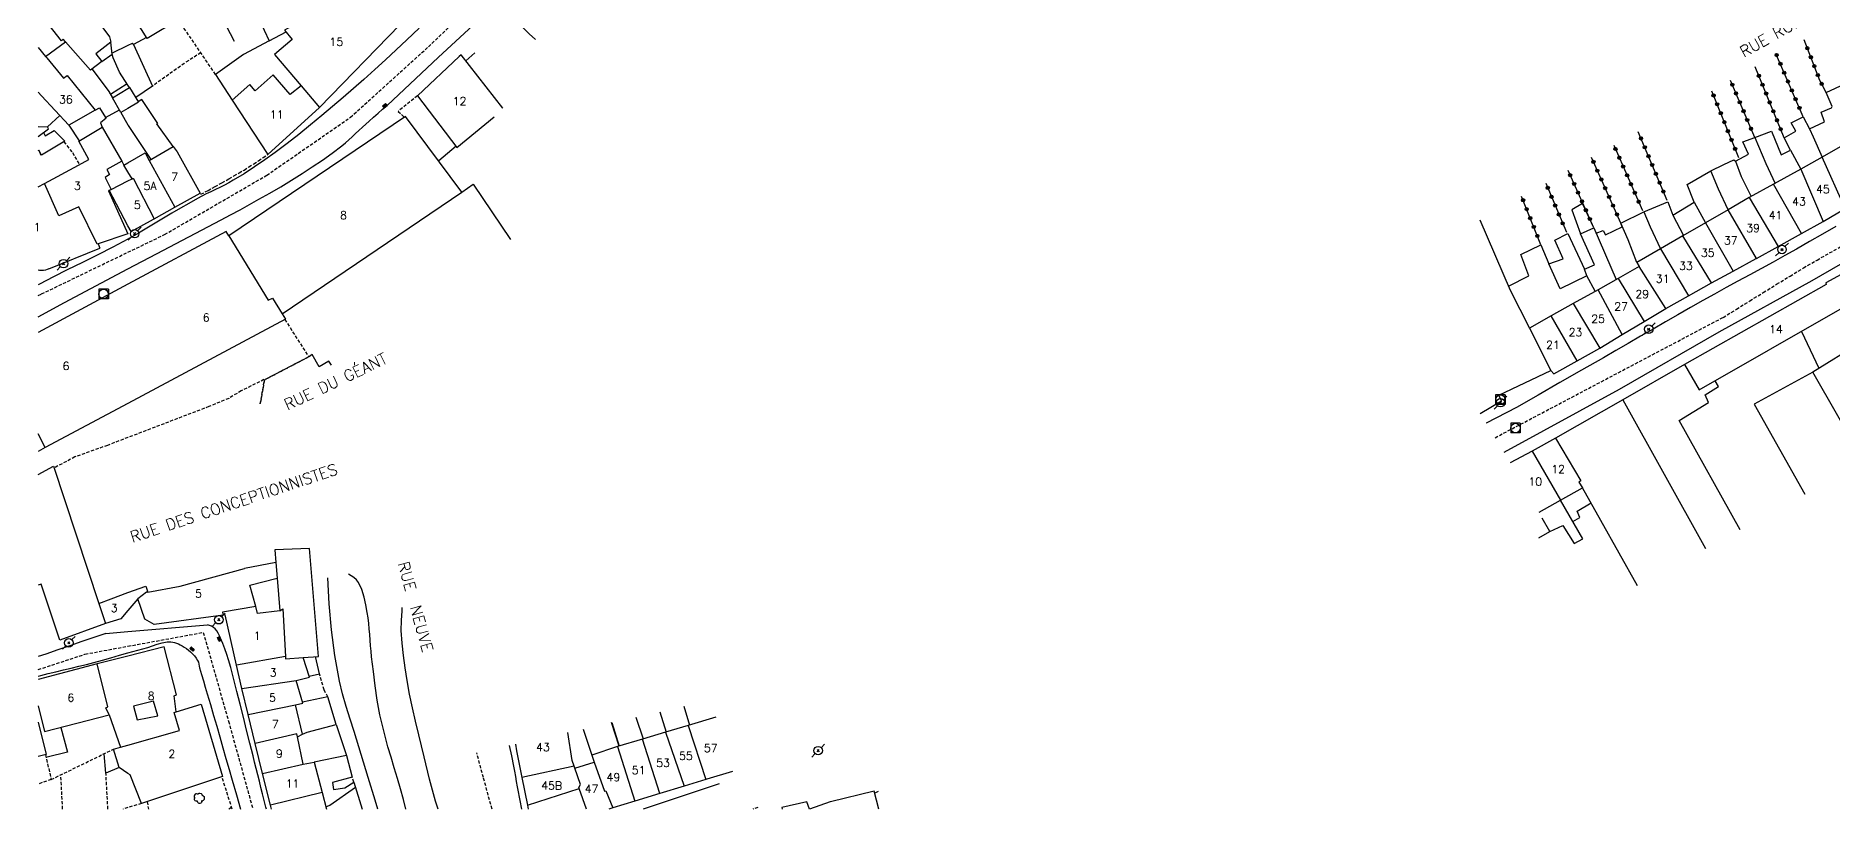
# Model space of a CAD drawing. Header units: millimetres. Extents: x 146998 to 148001, y 143000 to 144001.
# Drawn here: x 146999.6 to 147280.2, y 143000 to 143120.8 of the extents above; entities that cross this region are included whole.
import ezdxf
from ezdxf.enums import TextEntityAlignment as Align

# ---------------------------------------------------------------- set-up
doc = ezdxf.new("R2010")
doc.units = ezdxf.units.MM
doc.linetypes.add('DASHED', pattern=[0.75, 0.5, -0.25])
doc.layers.get('0').update_dxf_attribs({"linetype": 'CONTINUOUS'})
for name, color, linetype in [('W0001', 6, 'DASHED'), ('W0008', 7, 'CONTINUOUS'), ('W0014', 7, 'CONTINUOUS'), ('W0017', 7, 'CONTINUOUS'), ('W0101', 7, 'CONTINUOUS'), ('W0104', 1, 'CONTINUOUS'), ('W0112', 1, 'DASHED'), ('W0300', 7, 'CONTINUOUS'), ('W0323', 7, 'CONTINUOUS'), ('W0401', 7, 'CONTINUOUS'), ('W0420', 7, 'CONTINUOUS'), ('W0473', 7, 'CONTINUOUS'), ('W0989', 7, 'CONTINUOUS'), ('W0991', 7, 'CONTINUOUS'), ('W1102', 7, 'CONTINUOUS')]:
    doc.layers.add(name, color=color, linetype=linetype)
doc.styles.get("Standard").update_dxf_attribs({"font": 'romans.shx', "width": 0.85})

# ---------------------------------------------------------------- blocks, each defined once
blk = doc.blocks.new('T401')
for p, q in [((-0.3, 0.3), (0, 0.3)), ((-0.3, -0.25), (-0.3, 0.3)), ((-0.3, 0.15), (0, 0.15)), ((-0.3, 0), (0, 0)), ((0, 0.3), (0, -0.25)), ((-0.3, -0.15), (0, -0.15)), ((-0.3, -0.25), (-0.3, -0.3)), ((-0.3, -0.3), (0, -0.3)), ((0, -0.3), (0, -0.25))]:
    blk.add_line(p, q)
blk = doc.blocks.new('T473')
for p, q in [((-0.166667, 0.166667), (0.166667, -0.166667)), ((-0.166667, -0.166667), (0.166667, 0.166667)), ((0.500001, 0.500001), (1.000002, 1.000002)), ((-1.000002, -1.000002), (-0.500001, -0.500001))]:
    blk.add_line(p, q)
blk.add_ellipse((0, 0), major_axis=(0.471405, 0.471405), ratio=1, start_param=5.4977871438, end_param=11.780972451)
blk = doc.blocks.new('T420')
for p, q in [((0.75, 0.75), (-0.75, 0.75)), ((-0.75, 0.75), (-0.75, -0.75)), ((0.75, 0.75), (0.75, -0.75)), ((0.75, -0.75), (-0.75, -0.75))]:
    blk.add_line(p, q)
blk.add_ellipse((0, 0), major_axis=(-0.53, 0.53), ratio=1, start_param=3.926991, end_param=10.210176)
blk = doc.blocks.new('T300')
for p, q in [((-0.8, 0.51), (-0.86, 0.34)), ((-0.86, 0.34), (-0.86, 0.17)), ((-0.86, 0.17), (-0.74, 0.06)), ((-0.69, 0.63), (-0.8, 0.51)), ((-0.8, -0.06), (-0.74, 0.06)), ((-0.74, 0.06), (-0.69, 0.11)), ((-0.57, 0.69), (-0.69, 0.63)), ((-0.46, 0.69), (-0.57, 0.69)), ((-0.29, 0.63), (-0.46, 0.69)), ((-0.29, 0.63), (-0.17, 0.74)), ((-0.23, 0.57), (-0.29, 0.63)), ((-0.17, 0.74), (-0.06, 0.8)), ((-0.06, 0.8), (0.06, 0.8)), ((0.06, 0.8), (0.23, 0.74)), ((0.23, 0.74), (0.34, 0.63)), ((0.34, 0.63), (0.4, 0.51)), ((0.46, 0.46), (0.34, 0.46)), ((0.4, 0.51), (0.4, 0.46)), ((0.57, 0.4), (0.46, 0.46)), ((0.57, 0.4), (0.69, 0.29)), ((0.69, 0.29), (0.74, 0.17)), ((0.74, 0.06), (0.69, -0.17)), ((0.74, 0.17), (0.74, 0.06)), ((-0.8, -0.17), (-0.8, -0.06)), ((-0.8, -0.23), (-0.8, -0.17)), ((-0.74, -0.34), (-0.8, -0.23)), ((-0.69, -0.4), (-0.74, -0.34)), ((-0.51, -0.46), (-0.69, -0.4)), ((-0.4, -0.46), (-0.51, -0.46)), ((-0.4, -0.46), (-0.34, -0.46)), ((-0.34, -0.46), (-0.34, -0.4)), ((-0.34, -0.51), (-0.34, -0.46)), ((-0.29, -0.63), (-0.34, -0.51)), ((-0.17, -0.74), (-0.29, -0.63)), ((-0.06, -0.8), (-0.17, -0.74)), ((0.06, -0.8), (-0.06, -0.8)), ((0.17, -0.74), (0.06, -0.8)), ((0.23, -0.69), (0.17, -0.74)), ((0.29, -0.46), (0.23, -0.46)), ((0.29, -0.63), (0.23, -0.69)), ((0.46, -0.4), (0.29, -0.46)), ((0.34, -0.51), (0.29, -0.63)), ((0.34, -0.51), (0.34, -0.46)), ((0.57, -0.34), (0.46, -0.4)), ((0.63, -0.29), (0.57, -0.34)), ((0.69, -0.17), (0.63, -0.29))]:
    blk.add_line(p, q)
blk = doc.blocks.new('t323o')
at = {"color": 0, "linetype": 'Continuous'}
for radius in [0.25, 0.15]:
    blk.add_circle((0, 0), radius, dxfattribs=at)

msp = doc.modelspace()

# ---------------------------------------------------------------- linework, layer by layer
at = {"layer": 'W0001'}
for points in [[(147014, 143086.98), (147019.74, 143089.75), (147035.69, 143099.01), (147048.76, 143108.06), (147060.96, 143119.09), (147074.36, 143131.8)], [(147000, 143080.25), (147000.51, 143080.47), (147014, 143086.98)], [(147227.57, 143058.01), (147263.19, 143076.81), (147265.28, 143078.09), (147267.37, 143079.39), (147269.46, 143080.69), (147271.55, 143081.98), (147273.64, 143083.27), (147275.75, 143084.53), (147277.87, 143085.77), (147281.63, 143087.89)], [(147014, 143025.44), (147025.77, 143027.6)], [(147025.77, 143027.6), (147029.72, 143013.72), (147033.52, 143000)], [(147000, 143021.8), (147007.3, 143024.2), (147014, 143025.44)]]:
    msp.add_lwpolyline(points, dxfattribs=at)
at = {"layer": 'W0008'}
for points in [[(147010.54, 143027.44), (147014, 143027.73)], [(147014, 143027.73), (147026.44, 143028.79)]]:
    msp.add_lwpolyline(points, dxfattribs=at)
at = {"layer": 'W0014'}
for points in [[(147054.5, 143109.93), (147062.51, 143117.43), (147069.92, 143124.27)], [(147074.87, 143122.87), (147075.78, 143121.99), (147076.69, 143121.1), (147077.69, 143120.19), (147077.69, 143120.19), (147077.69, 143120.19), (147077.69, 143120.19)], [(147059.52, 143122), (147057.55, 143120.17), (147055.89, 143118.62), (147054.22, 143117.06), (147052.55, 143115.52), (147050.86, 143113.99), (147049.25, 143112.55), (147047.62, 143111.13), (147045.97, 143109.73), (147044.32, 143108.34), (147042.52, 143106.86), (147040.71, 143105.39), (147038.88, 143103.95), (147037.02, 143102.55), (147035.41, 143101.41), (147033.79, 143100.31), (147032.14, 143099.24), (147030.45, 143098.22), (147029.77, 143097.84), (147029.07, 143097.47), (147028.37, 143097.12), (147027.66, 143096.78), (147026.96, 143096.44), (147026.25, 143096.09), (147025.55, 143095.74), (147024.85, 143095.37), (147023.52, 143094.62), (147022.2, 143093.86), (147020.89, 143093.08), (147019.58, 143092.29), (147018.28, 143091.5), (147016.97, 143090.72), (147015.65, 143089.95), (147014.31, 143089.2), (147014.23, 143089.16), (147014.16, 143089.12), (147014.08, 143089.08), (147014, 143089.03)], [(147028.56, 143092.04), (147030.05, 143092.82), (147031.54, 143093.61), (147033.01, 143094.42), (147034.48, 143095.25), (147036.18, 143096.22), (147037.88, 143097.21), (147039.56, 143098.23), (147041.23, 143099.27), (147042.81, 143100.31), (147044.38, 143101.38), (147045.92, 143102.48), (147047.43, 143103.63), (147047.98, 143104.09), (147048.52, 143104.55), (147049.06, 143105.03), (147049.58, 143105.52), (147050.1, 143106.01), (147050.63, 143106.5), (147051.15, 143106.98), (147051.68, 143107.46), (147052.38, 143108.08), (147053.09, 143108.7), (147053.79, 143109.32), (147054.5, 143109.93)], [(147228.97, 143055.73), (147246.98, 143065.61), (147246.98, 143065.61), (147262.57, 143074.56), (147277.12, 143082.56), (147293.45, 143092.01), (147304.81, 143098.53), (147311.47, 143102.09), (147314.31, 143103.49)], [(147014, 143084.38), (147018.46, 143086.74), (147028.56, 143092.04)], [(147014, 143089.03), (147011.66, 143087.79), (147009.29, 143086.59), (147006.92, 143085.4), (147004.54, 143084.22), (147002.37, 143083.12), (147000.21, 143082.01), (147000, 143081.91)], [(147280.78, 143090.99), (147278.74, 143089.81), (147276.7, 143088.64), (147274.65, 143087.48), (147272.83, 143086.46), (147271.01, 143085.45), (147269.18, 143084.45), (147267.34, 143083.45), (147265.51, 143082.46), (147263.68, 143081.46), (147261.85, 143080.46), (147260.03, 143079.44), (147258.08, 143078.34), (147256.13, 143077.23), (147254.19, 143076.11), (147252.25, 143074.99), (147250.31, 143073.87), (147248.37, 143072.75), (147246.43, 143071.63), (147244.48, 143070.51), (147241.09, 143068.56), (147237.7, 143066.61), (147234.3, 143064.67), (147230.9, 143062.74), (147230.9, 143062.74), (147230.9, 143062.74), (147226.17, 143060.28), (147226.17, 143060.28)], [(147004.12, 143079.14), (147014, 143084.38)], [(147000, 143076.91), (147004.12, 143079.14)], [(147010.54, 143027.44), (147008.67, 143026.8), (147006.81, 143026.16), (147004.95, 143025.52), (147003.08, 143024.88), (147001.16, 143024.22), (147000, 143023.82)], [(147035.66, 143000), (147035.57, 143000.32), (147035.3, 143001.36), (147035.04, 143002.39), (147034.79, 143003.38), (147034.54, 143004.37), (147034.29, 143005.36), (147034.05, 143006.35), (147033.8, 143007.33), (147033.55, 143008.32), (147033.31, 143009.31), (147033.06, 143010.3), (147032.55, 143012.32), (147032.05, 143014.35), (147031.54, 143016.37), (147031.03, 143018.39), (147030.72, 143019.62), (147030.41, 143020.86), (147030.09, 143022.09), (147029.73, 143023.31), (147029.45, 143024.17), (147029.16, 143025.02), (147028.85, 143025.86), (147028.48, 143026.68), (147028.31, 143027.07), (147028.12, 143027.46), (147027.9, 143027.84), (147027.61, 143028.17), (147027.35, 143028.38), (147027.07, 143028.56), (147026.76, 143028.7), (147026.44, 143028.79)], [(147000, 143020.74), (147000.39, 143020.85), (147001.57, 143021.16), (147002.76, 143021.46), (147003.95, 143021.75), (147005.14, 143022.03), (147006.33, 143022.32), (147007.52, 143022.61), (147008.7, 143022.92), (147010.03, 143023.28), (147011.36, 143023.65), (147012.68, 143024.02), (147014, 143024.4)], [(147014, 143024.4), (147014.77, 143024.62), (147015.54, 143024.83), (147016.31, 143025.05), (147017.09, 143025.26), (147017.84, 143025.49), (147018.59, 143025.75), (147019.36, 143025.96), (147020.15, 143026.1), (147020.43, 143026.11), (147020.72, 143026.1), (147021, 143026.07), (147021.28, 143026.01), (147021.59, 143025.91), (147021.89, 143025.79), (147022.18, 143025.65), (147022.47, 143025.49), (147022.81, 143025.29), (147023.15, 143025.07), (147023.48, 143024.83), (147023.78, 143024.57), (147024.1, 143024.27), (147024.4, 143023.94), (147024.67, 143023.59), (147024.89, 143023.21), (147025.01, 143022.93), (147025.1, 143022.64), (147025.14, 143022.35), (147025.17, 143022.05)], [(147025.17, 143022.05), (147025.48, 143021.04), (147025.79, 143020.04), (147026.09, 143019.03), (147026.39, 143018.02), (147026.89, 143016.33), (147027.38, 143014.64), (147027.87, 143012.95), (147028.36, 143011.26), (147028.84, 143009.57), (147029.32, 143007.88), (147029.81, 143006.19), (147030.3, 143004.5), (147030.95, 143002.24), (147031.6, 143000)], [(147075.55, 143000), (147075.49, 143000.26), (147075.34, 143001.07), (147075.18, 143001.87), (147075.03, 143002.68), (147074.88, 143003.49), (147074.73, 143004.29), (147074.58, 143005.1), (147074.42, 143005.9), (147074.27, 143006.71), (147073.95, 143008.32), (147073.62, 143009.92)], [(147106.36, 143003.92), (147106.36, 143003.92), (147106.36, 143003.92), (147106.36, 143003.92), (147106.36, 143003.92), (147106.36, 143003.92), (147106.36, 143003.92), (147106.36, 143003.92), (147106.36, 143003.92), (147106.36, 143003.92), (147094.47, 143000)]]:
    msp.add_lwpolyline(points, dxfattribs=at)
at = {"layer": 'W0017'}
for points in [[(147057.44, 143000), (147057.05, 143001.49), (147056.59, 143003.15), (147056.11, 143004.8), (147055.61, 143006.44), (147055.12, 143008.09), (147054.63, 143009.74), (147054.17, 143011.4), (147053.75, 143013.07), (147053.37, 143014.74), (147052.95, 143016.99), (147052.63, 143019.25), (147052.35, 143021.51), (147052.08, 143023.78), (147051.99, 143024.65), (147051.91, 143025.51), (147051.85, 143026.39), (147051.78, 143027.26), (147051.71, 143028.13), (147051.62, 143029), (147051.51, 143029.86), (147051.36, 143030.73), (147051.15, 143031.91), (147050.92, 143033.11), (147050.56, 143034.3), (147050, 143035.4), (147049.69, 143035.81), (147049.32, 143036.16), (147048.9, 143036.45), (147048.44, 143036.68)], [(147062.49, 143000), (147062.05, 143001.21), (147061.1, 143004.67), (147060.29, 143008.15), (147059.47, 143011.61), (147058.95, 143013.72), (147058.46, 143015.84), (147058, 143017.96), (147057.61, 143020.09), (147057.3, 143022.04), (147057.03, 143023.99), (147056.82, 143025.94), (147056.71, 143027.91), (147056.72, 143029.44), (147056.82, 143030.96), (147056.87, 143031.47)], [(147030.21, 143000.26), (147029.75, 143000)]]:
    msp.add_lwpolyline(points, dxfattribs=at)
at = {"layer": 'W0101'}
for points in [[(147051.61, 143130.1), (147042.45, 143123.85), (147038.48, 143121.67), (147039.66, 143120.2), (147036.92, 143117.88), (147041.05, 143112.99)], [(147010.1, 143124.97), (147008.67, 143123.89), (147011.11, 143120.64), (147011.32, 143119.81), (147008.97, 143117.98), (147009.92, 143116.77), (147008.17, 143115.4), (147004.23, 143119.86)], [(147043.92, 143109.59), (147056.46, 143122.49)], [(147001.15, 143117.57), (147004.23, 143119.86)], [(147001.15, 143117.57), (147001.32, 143117.37), (147003.92, 143114.16), (147004.5, 143114.61), (147008.9, 143109.2), (147004.75, 143106.83), (147000.48, 143111.39), (147000, 143112.01)], [(147066.06, 143117.81), (147065.77, 143117.55), (147059.24, 143111.41)], [(147068.19, 143118.14), (147066.79, 143116.88)], [(147041.05, 143112.99), (147039.37, 143111.64), (147036.71, 143114.71), (147033.87, 143112.21), (147033.05, 143113.2), (147030.31, 143110.75)], [(147059.24, 143111.41), (147065.41, 143103.35), (147071.23, 143108.11)], [(147030.31, 143110.75), (147035.86, 143102.26)], [(147035.86, 143102.26), (147043.92, 143109.59)], [(147000.95, 143097.7), (147006.28, 143100.58), (147007.9, 143101.46), (147006.32, 143104.36), (147009.99, 143106.5), (147013.05, 143101.23), (147010.73, 143099.92), (147011.14, 143099.13), (147010.46, 143098.68)], [(147057.39, 143108.18), (147029.77, 143089.54)], [(147038.11, 143077.36), (147066.16, 143096.39), (147057.39, 143108.18)], [(147017.34, 143101.31), (147021.08, 143103.5), (147021.7, 143102.66), (147025.31, 143096.19)], [(147282.58, 143104.08), (147278.65, 143101.84)], [(147014, 143099.52), (147013.35, 143100.57), (147014, 143100.94)], [(147014, 143100.94), (147016.7, 143102.49), (147017.34, 143101.31)], [(147275.31, 143099.94), (147271.08, 143097.61)], [(147278.65, 143101.84), (147275.31, 143099.94)], [(147000, 143097.18), (147000.95, 143097.7)], [(147010.46, 143098.68), (147011.38, 143096.81)], [(147011.38, 143096.81), (147014, 143098.14)], [(147014.66, 143098.47), (147014, 143099.52)], [(147014, 143098.14), (147014.66, 143098.47)], [(147271.08, 143097.61), (147267.28, 143095.52)], [(147011.09, 143096.67), (147010.98, 143096.58), (147013.98, 143089.85)], [(147014, 143091.13), (147011.09, 143096.67)], [(147021.35, 143094.01), (147025.31, 143096.19)], [(147267.28, 143095.52), (147263.97, 143093.63)], [(147014.49, 143090.2), (147018.01, 143092.15), (147017.99, 143092.14), (147018.08, 143092.19)], [(147018.08, 143092.19), (147021.35, 143094.01)], [(147225.17, 143092.06), (147229.94, 143081.05), (147232.94, 143075.13)], [(147260.42, 143091.59), (147256.89, 143089.54)], [(147263.97, 143093.63), (147260.42, 143091.59)], [(147275.43, 143089.9), (147278.83, 143091.79)], [(147278.83, 143091.79), (147282.25, 143093.8)], [(147013.98, 143089.85), (147009.36, 143088.29)], [(147014.49, 143090.2), (147014, 143091.13)], [(147029.77, 143089.54), (147029.37, 143090.23), (147014, 143081.98)], [(147256.89, 143089.54), (147253.41, 143087.52)], [(147271.8, 143087.89), (147275.43, 143089.9)], [(147001.63, 143084.37), (147009.63, 143087.61)], [(147009.36, 143088.29), (147009.63, 143087.61)], [(147253.41, 143087.52), (147249.73, 143085.38), (147250.09, 143084.75)], [(147264.74, 143084.02), (147268.36, 143085.98), (147268.39, 143086.01)], [(147268.39, 143086.01), (147271.8, 143087.89)], [(147001.63, 143084.37), (147001.37, 143084.28), (147001.11, 143084.2), (147000.84, 143084.15), (147000.56, 143084.12), (147000.38, 143084.12), (147000.19, 143084.13), (147000.01, 143084.16), (147000, 143084.16)], [(147250.09, 143084.75), (147246.8, 143082.9)], [(147283.35, 143084.43), (147279.22, 143082.22), (147279.3, 143081.97), (147257.18, 143069.47), (147259.46, 143065.5), (147281.49, 143078.11), (147284.45, 143072.74), (147288.47, 143075.21), (147287.45, 143077.05)], [(147261.39, 143082.2), (147264.74, 143084.02)], [(147014, 143081.98), (147000, 143074.47)], [(147243.65, 143081.13), (147239.78, 143078.97)], [(147246.8, 143082.9), (147243.65, 143081.13)], [(147257.78, 143080.16), (147261.39, 143082.2)], [(147038.11, 143077.36), (147038.63, 143076.52), (147014, 143063.36)], [(147239.78, 143078.97), (147236.32, 143077.03)], [(147250.86, 143076.15), (147254.26, 143078.17)], [(147254.26, 143078.17), (147257.78, 143080.16)], [(147236.32, 143077.03), (147232.94, 143075.13)], [(147247.44, 143074.11), (147250.86, 143076.15)], [(147240.38, 143070.02), (147243.94, 143072.02)], [(147243.94, 143072.02), (147247.44, 143074.11)], [(147236.27, 143068.52), (147236.76, 143067.99), (147240.38, 143070.02)], [(147225.24, 143061.8), (147228.57, 143063.77), (147228.13, 143064.67), (147236.27, 143068.52)], [(147014, 143063.36), (147001.09, 143056.46)], [(147237.03, 143057.95), (147233.35, 143055.92)], [(147237.03, 143057.95), (147240.95, 143051.25), (147240.63, 143051.08), (147241.24, 143050.19)], [(147001.09, 143056.46), (147000, 143055.87)], [(147233.35, 143055.92), (147229.95, 143054.08)], [(147000, 143052.28), (147002.38, 143053.58), (147009.46, 143032.1)], [(147237.8, 143048.26), (147241.24, 143050.19)], [(147234.46, 143046.39), (147237.8, 143048.26)], [(147037.12, 143038.51), (147032.2, 143037.58)], [(147037.12, 143038.51), (147037.31, 143036.09)], [(147022.17, 143034.8), (147032.2, 143037.58)], [(147033.97, 143031.63), (147033.04, 143035), (147037.31, 143036.09)], [(147003.36, 143026.38), (147000.43, 143035.11), (147000, 143034.98)], [(147009.46, 143032.1), (147011.38, 143032.85), (147014, 143033.81)], [(147014, 143033.81), (147016.78, 143034.83), (147017.12, 143033.88)], [(147015.57, 143032.86), (147014, 143031.01)], [(147028.9, 143030.29), (147018.11, 143028.83), (147016.65, 143029.64), (147015.57, 143032.86)], [(147017.12, 143033.88), (147022.17, 143034.8)], [(147014, 143031.01), (147012.92, 143029.73), (147010.48, 143029)], [(147030.96, 143022.5), (147029.21, 143030.33), (147028.9, 143030.29)], [(147037.71, 143030.95), (147034.27, 143030.54), (147033.97, 143031.63)], [(147037.71, 143030.95), (147038.18, 143031.3), (147038.62, 143023.83)], [(147010.48, 143029), (147003.36, 143026.38)], [(147019.68, 143025.35), (147014, 143023.91)], [(147021.52, 143015.19), (147021.25, 143017.68), (147021.57, 143017.84), (147019.68, 143025.35)], [(147009.22, 143022.7), (147000, 143020.24)], [(147014, 143023.91), (147009.22, 143022.7)], [(147031.78, 143018.81), (147030.96, 143022.5)], [(147038.62, 143023.83), (147038.64, 143023.47), (147041.36, 143023.68)], [(147040.31, 143020.07), (147042.39, 143020.58), (147041.36, 143023.68)], [(147032.78, 143014.76), (147031.78, 143018.81)], [(147040.18, 143016.29), (147041.32, 143016.52), (147040.28, 143020.06)], [(147000, 143016.14), (147000.97, 143012.1), (147011.1, 143014.71)], [(147017.99, 143016.84), (147014.87, 143016.1)], [(147014.87, 143016.1), (147015.43, 143013.95), (147018.69, 143014.57), (147017.99, 143016.84)], [(147021.52, 143015.19), (147025.44, 143016.39)], [(147025.44, 143016.39), (147028.79, 143005.1)], [(147040.47, 143011.28), (147041.29, 143011.68), (147040.18, 143016.29)], [(147000, 143013.57), (147001.24, 143008.54), (147000, 143008.21)], [(147011.1, 143014.71), (147012.83, 143009.67)], [(147033.9, 143010.22), (147032.78, 143014.76)], [(147101.52, 143013.04), (147098, 143012)], [(147105.83, 143014.38), (147101.52, 143013.04)], [(147035.04, 143005.58), (147033.9, 143010.22)], [(147041.4, 143006.99), (147040.47, 143011.28)], [(147074.54, 143010.13), (147074.69, 143009.12), (147075.54, 143004.95)], [(147083.71, 143006.69), (147083.41, 143007.57), (147082.71, 143011.97)], [(147094.39, 143010.93), (147090.47, 143009.75)], [(147098, 143012), (147094.39, 143010.93)], [(147014, 143005.58), (147012.64, 143006.48), (147011.77, 143009.37), (147012.83, 143009.67)], [(147041.4, 143006.99), (147043.08, 143007.34), (147044.33, 143002.61)], [(147083.81, 143006.4), (147086.84, 143007.33)], [(147090.47, 143009.75), (147086.45, 143008.44), (147086.84, 143007.33)], [(147028.79, 143005.1), (147016.12, 143000.88), (147014.33, 143005.36), (147014, 143005.58)], [(147036.3, 143000.61), (147035.04, 143005.58)], [(147075.54, 143004.95), (147076.41, 143000.62)], [(147104.3, 143004.6), (147100.88, 143003.57)], [(147108.46, 143005.86), (147104.46, 143004.65), (147104.3, 143004.6)], [(147044.33, 143002.61), (147045.02, 143000)], [(147097.1, 143002.42), (147093.18, 143001.23)], [(147100.88, 143003.57), (147097.1, 143002.42)], [(147036.45, 143000), (147036.3, 143000.61)], [(147076.41, 143000.62), (147076.54, 143000)], [(147089.75, 143000.19), (147089.14, 143000)], [(147093.18, 143001.23), (147089.75, 143000.19)], [(147123.7, 143001.13), (147120.47, 143000.01), (147120.07, 143001.13), (147116.13, 143000.23), (147116.19, 143000)]]:
    msp.add_lwpolyline(points, dxfattribs=at)
at = {"layer": 'W0104'}
for points in [[(147023.9, 143130.88), (147026.82, 143127.56), (147026.75, 143127.39), (147030.6, 143119.95)], [(147030.49, 143132.63), (147030.58, 143132.53), (147031.36, 143130.3), (147034.49, 143123.34), (147036.09, 143120.03), (147038.7, 143121.39)], [(147021.28, 143124.54), (147022.06, 143123.37), (147017.01, 143120.36), (147014.37, 143124.57)], [(147009.92, 143116.77), (147011.55, 143117.93), (147011.32, 143119.81)], [(147014.87, 143119.46), (147014.67, 143119.61), (147014, 143119.29)], [(147016.89, 143120.55), (147014.87, 143119.46), (147017.82, 143112.92), (147015.26, 143111.15)], [(147036.09, 143120.03), (147032.05, 143117.87), (147027.69, 143114.77), (147030.31, 143110.75)], [(147014, 143113.08), (147012.68, 143115.13), (147011.7, 143117.34), (147011.55, 143117.93)], [(147014, 143119.29), (147011.57, 143118.1)], [(147008.41, 143115.59), (147011.03, 143112.08), (147011.58, 143111.08)], [(147013.88, 143113.27), (147011.28, 143111.65)], [(147014, 143109.44), (147012.91, 143108.81), (147011.58, 143111.08), (147014, 143112.57)], [(147014.24, 143112.71), (147014, 143113.08)], [(147014, 143112.57), (147014.24, 143112.71)], [(147014.24, 143112.71), (147015.68, 143110.41), (147014, 143109.44)], [(147243.37, 143089.94), (147244.43, 143090.39), (147244.83, 143089.69), (147247.44, 143090.94), (147247.22, 143091.52), (147250.8, 143093.3), (147254.53, 143094.87), (147255.33, 143092.78), (147258.65, 143094.82), (147257.6, 143097.57), (147261.25, 143099.7), (147263.3, 143100.71), (147263.31, 143100.67), (147264.88, 143101.41), (147265.1, 143101.2), (147267.15, 143102.29), (147266.26, 143104.24), (147268.13, 143104.89), (147270.76, 143105.88), (147272.25, 143102.21), (147273.73, 143102.95), (147272.73, 143104.83), (147274.54, 143105.9), (147273.84, 143107.18), (147275.7, 143108.14), (147276.67, 143106.27), (147279.04, 143107.37), (147278.49, 143108.87), (147280.1, 143109.56), (147280.22, 143109.77), (147279.27, 143111.95), (147282.97, 143113.66)], [(147000, 143106.65), (147001.43, 143106.57), (147003.35, 143108.33)], [(147008.9, 143109.2), (147009.57, 143109.54), (147010.52, 143108.02), (147012.67, 143109.22)], [(147012.91, 143108.81), (147014, 143106.86)], [(147021.08, 143103.5), (147018.51, 143107.04), (147018.69, 143107.12), (147016.2, 143110.83), (147015.62, 143110.5)], [(147000, 143105.06), (147001.59, 143106.24), (147001.43, 143106.57)], [(147000.82, 143105.67), (147001.1, 143105.16), (147002.47, 143105.99), (147004.16, 143104.33), (147000.49, 143102.17), (147000.09, 143102.94)], [(147004.75, 143106.83), (147006.4, 143104.4)], [(147010.52, 143108.02), (147010.62, 143107.91), (147009.71, 143107.19), (147009.99, 143106.5)], [(147014, 143106.86), (147014.05, 143106.77), (147017.6, 143101.46)], [(147276.67, 143106.27), (147277.27, 143104.99), (147278.65, 143101.84)], [(147000, 143102.89), (147000.09, 143102.94), (147000.4, 143102.17)], [(147065.27, 143103.53), (147062.55, 143101.25)], [(147268.13, 143104.89), (147269.85, 143100.86), (147271.32, 143097.74)], [(147273.73, 143102.95), (147275.31, 143099.94)], [(147013.05, 143101.23), (147013.35, 143100.57)], [(147265.1, 143101.2), (147266.02, 143098.82), (147267.59, 143095.69)], [(147066.16, 143096.39), (147067.92, 143097.6), (147073.79, 143088.96)], [(147263.97, 143093.63), (147262.48, 143096.84), (147261.25, 143099.7)], [(147242.99, 143090.81), (147241.2, 143094.58), (147239.56, 143093.63), (147240.89, 143089.88)], [(147258.65, 143094.82), (147260.42, 143091.59)], [(147249.73, 143085.38), (147248.35, 143088.92), (147247.22, 143091.52)], [(147250.8, 143093.3), (147251.8, 143090.96), (147253.41, 143087.52)], [(147255.33, 143092.78), (147256.98, 143089.59)], [(147229.66, 143081.7), (147232.83, 143083.32), (147231.59, 143086.65), (147234.72, 143088.14), (147235.94, 143085.16), (147238.19, 143085.97), (147236.88, 143088.86), (147238.91, 143089.91), (147241.52, 143084.33), (147243.08, 143085.01), (147240.89, 143089.88), (147242.99, 143090.81), (147246.49, 143082.73)], [(147243.2, 143080.88), (147241.91, 143083.28), (147237.75, 143081.26), (147235.94, 143085.16)], [(147241.91, 143083.28), (147241.52, 143084.33)], [(147275.41, 143074.62), (147278.16, 143068.87)], [(147284.45, 143072.74), (147277.18, 143068.27), (147268.05, 143063.24), (147275.98, 143049.17)], [(147045.83, 143069.35), (147045.41, 143069.96), (147043.9, 143069.08), (147042.78, 143071.03), (147042.35, 143070.68), (147035.34, 143067.03)], [(147257.18, 143069.47), (147247.53, 143063.91), (147237.03, 143057.95)], [(147265.84, 143043.62), (147256.35, 143060.7), (147260.93, 143063.53), (147260.38, 143064.69), (147262.48, 143066.03), (147261.95, 143066.92)], [(147285.2, 143054.22), (147277.18, 143068.27)], [(147247.53, 143063.91), (147260.46, 143040.68)], [(147249.83, 143034.86), (147241.24, 143050.19)], [(147234.41, 143042.38), (147236.11, 143043.34), (147238.13, 143044.3), (147239.9, 143041.48), (147241.27, 143042.21), (147237.8, 143048.26)], [(147239.74, 143044.93), (147240.83, 143045.57), (147240.38, 143046.53), (147242.57, 143047.83)], [(147236.11, 143043.34), (147234.95, 143045.42)], [(147043.76, 143023.86), (147042.36, 143040.71), (147036.97, 143040.49), (147037.12, 143038.51)], [(147037.31, 143036.09), (147037.71, 143030.95)], [(147041.36, 143023.68), (147043.76, 143023.86)], [(147042.34, 143020.74), (147043.94, 143021.15), (147043.31, 143023.83)], [(147046.51, 143013.22), (147045.24, 143017.51), (147041.26, 143016.72)], [(147100.86, 143016.05), (147101.73, 143013.11)], [(147041.29, 143011.68), (147042.02, 143012.02), (147046.51, 143013.22), (147048.15, 143008.39), (147043.08, 143007.34)], [(147089.58, 143013.51), (147090.76, 143009.84), (147089.52, 143013.5)], [(147093.33, 143014.35), (147094.5, 143010.97)], [(147097.08, 143015.2), (147098.1, 143012.03)], [(147003.52, 143012.76), (147004.55, 143008.88), (147001.38, 143008.1)], [(147085.1, 143012.5), (147086.45, 143008.44)], [(147012.64, 143006.48), (147010.57, 143005.62), (147010.27, 143008.64)], [(147048.15, 143008.39), (147049.05, 143004.97), (147045.95, 143004.14), (147046.11, 143003.07), (147047.87, 143003.3), (147049.32, 143004.19)], [(147083.81, 143006.4), (147083.71, 143006.69)], [(147044.93, 143000.35), (147045.53, 143000.61), (147049.55, 143003.42)], [(147049.32, 143004.19), (147050.58, 143000)], [(147130.6, 143002.82), (147123.73, 143001.14), (147123.73, 143001.14)], [(147131.3, 143000), (147130.6, 143002.82)], [(147131.18, 143002.76), (147131.18, 143002.76), (147130.68, 143002.51)], [(147112.42, 143000.26), (147112.42, 143000.26)]]:
    msp.add_lwpolyline(points, dxfattribs=at)
at = {"layer": 'W0112'}
for points in [[(147027.69, 143114.77), (147021.9, 143123.27)], [(147025.39, 143118.15), (147022.81, 143116.49), (147017.82, 143112.92)], [(147059.24, 143111.41), (147056.21, 143108.99), (147057.21, 143108.05)], [(147004.02, 143104.24), (147005.33, 143102.54), (147006.33, 143100.86)], [(147025.42, 143096.04), (147026.52, 143096.63), (147027.61, 143097.23), (147028.7, 143097.84), (147029.79, 143098.46), (147030.57, 143098.91), (147031.36, 143099.37), (147032.14, 143099.83), (147032.91, 143100.31), (147033.66, 143100.78), (147034.4, 143101.27), (147035.13, 143101.76), (147035.86, 143102.26)], [(147038.53, 143076.47), (147042.25, 143070.63), (147035.34, 143067.03), (147034.68, 143063.3)], [(147035.25, 143067.09), (147031.69, 143065.33), (147029.75, 143064.16), (147026.65, 143062.87), (147014, 143058.04)], [(147034.68, 143063.3), (147035.34, 143067.03)], [(147014, 143058.04), (147010.8, 143056.82), (147005.72, 143055.01), (147002.48, 143053.29)], [(147045.24, 143017.51), (147044.64, 143018.61), (147043.94, 143021.15)], [(147001.12, 143008.51), (147002.02, 143004.62), (147011.77, 143009.37)], [(147070.88, 143000), (147069.54, 143004.94), (147068.49, 143008.77)], [(147002.02, 143004.62), (147000, 143003.92)], [(147003.81, 143000), (147003.52, 143005.35)], [(147010.88, 143000), (147010.56, 143005.75)], [(147030.29, 143000), (147028.69, 143005.07)], [(147049.32, 143004.19), (147049.05, 143004.97)], [(147014, 143000.24), (147013.24, 143000)], [(147016.12, 143000.88), (147014, 143000.24)], [(147017, 143001.14), (147017.21, 143000)], [(147112.42, 143000.26), (147111.62, 143000)]]:
    msp.add_lwpolyline(points, dxfattribs=at)
at = {"layer": 'W0300'}
msp.add_lwpolyline([(147053.06, 143000), (147052.63, 143001.37), (147051.52, 143004.95), (147050.42, 143008.52), (147049.34, 143012.1), (147048.73, 143014.06), (147048.11, 143016.02), (147047.53, 143017.99), (147047.05, 143019.99), (147046.34, 143023.99), (147045.79, 143028.01), (147045.42, 143032.06), (147045.21, 143036.11)], dxfattribs=at)
at = {"layer": 'W0323'}
for points in [[(147279.27, 143111.95), (147278.31, 143113.82), (147275.84, 143120.17)], [(147275.7, 143108.14), (147271.55, 143117.79)], [(147272.73, 143104.83), (147268.21, 143115.94)], [(147265.62, 143101.74), (147261.43, 143112.14), (147261.42, 143112.17)], [(147268.13, 143104.89), (147264.36, 143113.8)], [(147254.43, 143095.08), (147249.93, 143105.8)], [(147246.12, 143103.69), (147250.61, 143093.5)], [(147247.22, 143091.52), (147242.94, 143101.08), (147242.64, 143101.76)], [(147235.48, 143097.78), (147238.71, 143090.12)], [(147242.99, 143090.81), (147238.99, 143099.73)], [(147234.72, 143088.14), (147231.71, 143095.7)]]:
    msp.add_lwpolyline(points, dxfattribs=at)
at = {"layer": 'W1102'}
for points in [[(147004.23, 143119.86), (147003.89, 143120.25), (147003.62, 143120.01), (147000, 143124.63)], [(147000, 143118.96), (147001.15, 143117.57)], [(147072.59, 143109.51), (147072.59, 143109.51), (147066.06, 143117.81)], [(147041.05, 143112.99), (147043.92, 143109.59)], [(147017.34, 143101.31), (147021.35, 143094.01)], [(147275.31, 143099.94), (147278.83, 143091.79)], [(147282.25, 143093.8), (147278.65, 143101.84)], [(147009.36, 143088.29), (147009.2, 143088.23), (147006.32, 143094.07), (147003.21, 143092.67), (147000.95, 143097.7)], [(147014.66, 143098.47), (147014.82, 143098.55), (147018.08, 143092.19)], [(147275.43, 143089.9), (147271.08, 143097.61)], [(147011.09, 143096.67), (147011.38, 143096.81)], [(147267.28, 143095.52), (147271.8, 143087.89)], [(147260.42, 143091.59), (147264.74, 143084.02)], [(147268.39, 143086.01), (147263.97, 143093.63)], [(147029.77, 143089.54), (147035.89, 143079.49), (147036.61, 143079.83), (147038.11, 143077.36)], [(147261.39, 143082.2), (147256.89, 143089.54)], [(147253.41, 143087.52), (147257.78, 143080.16)], [(147254.26, 143078.17), (147250.09, 143084.75)], [(147247.44, 143074.11), (147243.65, 143081.13)], [(147246.8, 143082.9), (147250.86, 143076.15)], [(147239.78, 143078.97), (147243.94, 143072.02)], [(147232.94, 143075.13), (147236.27, 143068.52)], [(147240.38, 143070.02), (147236.32, 143077.03)], [(147001.09, 143056.46), (147000, 143058.62)], [(147233.35, 143055.92), (147237.8, 143048.26)], [(147017.12, 143033.88), (147016.92, 143033.87), (147015.57, 143032.86)], [(147009.46, 143032.1), (147010.48, 143029)], [(147033.97, 143031.63), (147028.8, 143030.76)], [(147028.8, 143030.76), (147028.9, 143030.29)], [(147011.1, 143014.71), (147010.57, 143015.83), (147010.85, 143015.96), (147009.22, 143022.7)], [(147038.62, 143023.83), (147030.96, 143022.5)], [(147031.78, 143018.81), (147040.31, 143020.07)], [(147032.78, 143014.76), (147040.18, 143016.29)], [(147014, 143010), (147022.08, 143012.26), (147021.24, 143015.11), (147021.52, 143015.19)], [(147101.52, 143013.04), (147104.3, 143004.6)], [(147040.47, 143011.28), (147040.37, 143011.74), (147033.9, 143010.22)], [(147097.1, 143002.42), (147094.39, 143010.93)], [(147098, 143012), (147100.88, 143003.57)], [(147012.83, 143009.67), (147014, 143010)], [(147086.84, 143007.33), (147088.47, 143002.82), (147088.67, 143002.85), (147089.75, 143000.19)], [(147090.47, 143009.75), (147093.18, 143001.23)], [(147035.04, 143005.58), (147041.4, 143006.99)], [(147083.71, 143006.69), (147075.54, 143004.95)], [(147084.51, 143003.19), (147084.45, 143003.36), (147084.69, 143003.83), (147083.81, 143006.4)], [(147044.33, 143002.61), (147036.3, 143000.61)], [(147076.41, 143000.62), (147084.51, 143003.19)], [(147085.62, 143000), (147084.51, 143003.19)]]:
    msp.add_lwpolyline(points, dxfattribs=at)

# ---------------------------------------------------------------- block references
at = {"layer": 'W0300'}
msp.add_blockref('T300', (147025.2, 143001.68), dxfattribs=at)
at = {"layer": 'W0323'}
for p, rotation in [((147271.55, 143117.79), 113.2702259387275), ((147272.14, 143116.41), 113.2702259387275), ((147276.35, 143118.85), 111.2983340619289), ((147276.9, 143117.45), 111.2983340619289), ((147268.78, 143114.55), 112.1216089760232), ((147272.73, 143115.03), 113.2702259387275), ((147273.33, 143113.65), 113.2702259387275), ((147277.44, 143116.05), 111.2983340619289), ((147277.99, 143114.66), 111.2983340619289), ((147261.7, 143111.48), 111.9171545451413), ((147264.63, 143113.17), 112.9461799032451), ((147265.21, 143111.79), 112.9461799032451), ((147269.34, 143113.16), 112.1216089760232), ((147269.91, 143111.77), 112.1216089760232), ((147273.92, 143112.27), 113.2702259387275), ((147274.51, 143110.9), 113.2702259387275), ((147278.59, 143113.28), 117.0720802386063), ((147262.26, 143110.09), 111.9171545451413), ((147262.82, 143108.7), 111.9171545451413), ((147265.79, 143110.41), 112.9461799032451), ((147266.38, 143109.03), 112.9461799032451), ((147270.47, 143110.38), 112.1216089760232), ((147271.04, 143108.99), 112.1216089760232), ((147275.11, 143109.52), 113.2702259387275), ((147263.38, 143107.3), 111.9171545451413), ((147263.94, 143105.91), 111.9171545451413), ((147266.96, 143107.65), 112.9461799032451), ((147267.55, 143106.27), 112.9461799032451), ((147271.6, 143107.6), 112.1216089760232), ((147272.17, 143106.21), 112.1216089760232), ((147246.37, 143103.11), 293.7735130487852), ((147250.37, 143104.76), 112.7666740479766), ((147250.95, 143103.38), 112.7666740479766), ((147264.5, 143104.52), 111.9171545451413), ((147265.06, 143103.13), 111.9171545451413), ((147242.93, 143101.1), 113.7288142274462), ((147243.54, 143099.73), 114.0940895703104), ((147246.98, 143101.74), 293.7735130487852), ((147247.58, 143100.37), 293.7735130487852), ((147251.53, 143102), 112.7666740479766), ((147252.11, 143100.62), 112.7666740479766), ((147235.8, 143097.03), 292.8332332764041), ((147239.3, 143099.02), 114.2050222688618), ((147239.92, 143097.65), 114.2050222688618), ((147244.16, 143098.36), 114.0940895703104), ((147244.77, 143096.99), 114.0940895703104), ((147248.19, 143098.99), 293.7735130487852), ((147248.79, 143097.62), 293.7735130487852), ((147252.69, 143099.23), 112.7666740479766), ((147253.27, 143097.85), 112.7666740479766), ((147231.95, 143095.11), 111.6855538567396), ((147236.38, 143095.65), 292.8332332764041), ((147236.96, 143094.27), 292.8332332764041), ((147240.53, 143096.29), 114.2050222688618), ((147241.15, 143094.92), 114.2050222688618), ((147245.38, 143095.62), 114.0940895703104), ((147245.99, 143094.25), 114.0940895703104), ((147249.4, 143096.25), 293.7735130487852), ((147250, 143094.87), 293.7735130487852), ((147253.85, 143096.47), 112.7666740479766), ((147232.5, 143093.71), 111.6855538567396), ((147233.06, 143092.32), 111.6855538567396), ((147237.54, 143092.89), 292.8332332764041), ((147238.12, 143091.5), 292.8332332764041), ((147241.76, 143093.55), 114.2050222688618), ((147242.38, 143092.18), 114.2050222688618), ((147246.61, 143092.89), 114.0940895703104), ((147233.61, 143090.93), 111.6855538567396), ((147234.17, 143089.53), 111.6855538567396)]:
    msp.add_blockref('t323o', p, dxfattribs=dict(at, rotation=rotation))
at = {"layer": 'W0401'}
for p, rotation in [((147054.21, 143109.79), 310.9711980054506), ((147028.39, 143026.64), 25.25048900395079), ((147023.91, 143024.88), 228.4226484326057)]:
    msp.add_blockref('T401', p, dxfattribs=dict(at, rotation=rotation))
at = {"layer": 'W0420'}
for p in [(147010.2, 143080.46), (147228.41, 143063.96), (147230.76, 143059.51)]:
    msp.add_blockref('T420', p, dxfattribs=at)
at = {"layer": 'W0473'}
for p in [(147015.06, 143089.88), (147003.94, 143085.2), (147272.39, 143087.41), (147251.57, 143074.96), (147228.43, 143063.48), (147028.2, 143029.58), (147004.76, 143025.97), (147121.83, 143009.13)]:
    msp.add_blockref('T473', p, dxfattribs=at)

# ---------------------------------------------------------------- texts
at = {"layer": 'W0989'}
for s, rotation, p in [('RUE ROBLET', 29.4984, (147266.45, 143117.36)), ('RUE DU GÉANT  ', 25.4061, (147038.93, 143062.26)), ('RUE DES CONCEPTIONNISTES  ', 18.4581, (147014.71, 143041.6)), ('RUE  NEUVE  ', 285.5574, (147056.15, 143038.38))]:
    msp.add_text(s, height=1.75, rotation=rotation, dxfattribs=at).set_placement(p)
at = {"layer": 'W0991'}
for s, p in [('15', (147046.56, 143119.85)), ('36', (147004.31, 143110.85)), ('12', (147065.81, 143110.58)), ('11', (147037.24, 143108.48)), ('3', (147006.1, 143097.37)), ('5A', (147017.47, 143097.34)), ('7', (147021.31, 143098.75)), ('45', (147278.78, 143096.83)), ('5', (147015.48, 143094.38)), ('43', (147275.04, 143094.92)), ('1', (146999.85, 143090.91)), ('8', (147047.69, 143092.77)), ('39', (147267.87, 143090.76)), ('41', (147271.38, 143092.75)), ('37', (147264.38, 143088.83)), ('35', (147260.8, 143086.9)), ('31', (147253.74, 143082.85)), ('33', (147257.38, 143084.85)), ('29', (147250.55, 143080.45)), ('6', (147026.23, 143076.79)), ('27', (147247.25, 143078.51)), ('23', (147240.13, 143074.49)), ('25', (147243.66, 143076.58)), ('14', (147271.44, 143074.96)), ('21', (147236.6, 143072.51)), ('6', (147004.33, 143069.22)), ('12', (147237.42, 143053.1)), ('10', (147233.84, 143051.15)), ('5', (147025.02, 143033.67)), ('3', (147011.85, 143031.41)), ('1', (147034.19, 143027.07)), ('3', (147036.68, 143021.32)), ('6', (147005.1, 143017.4)), ('8', (147017.63, 143017.68)), ('5', (147036.59, 143017.41)), ('7', (147037.03, 143013.26)), ('43', (147078.84, 143009.68)), ('57', (147105.05, 143009.54)), ('2', (147020.87, 143008.62)), ('9', (147037.66, 143008.66)), ('53', (147097.61, 143007.21)), ('55', (147101.17, 143008.31)), ('11', (147039.71, 143003.98)), ('49', (147089.84, 143004.97)), ('51', (147093.78, 143006.08)), ('45B', (147080.2, 143003.66)), ('47', (147086.43, 143003.18))]:
    msp.add_text(s, height=1.25, dxfattribs=at).set_placement(p, align=Align.MIDDLE_CENTER)

doc.saveas('drawing.dxf')
